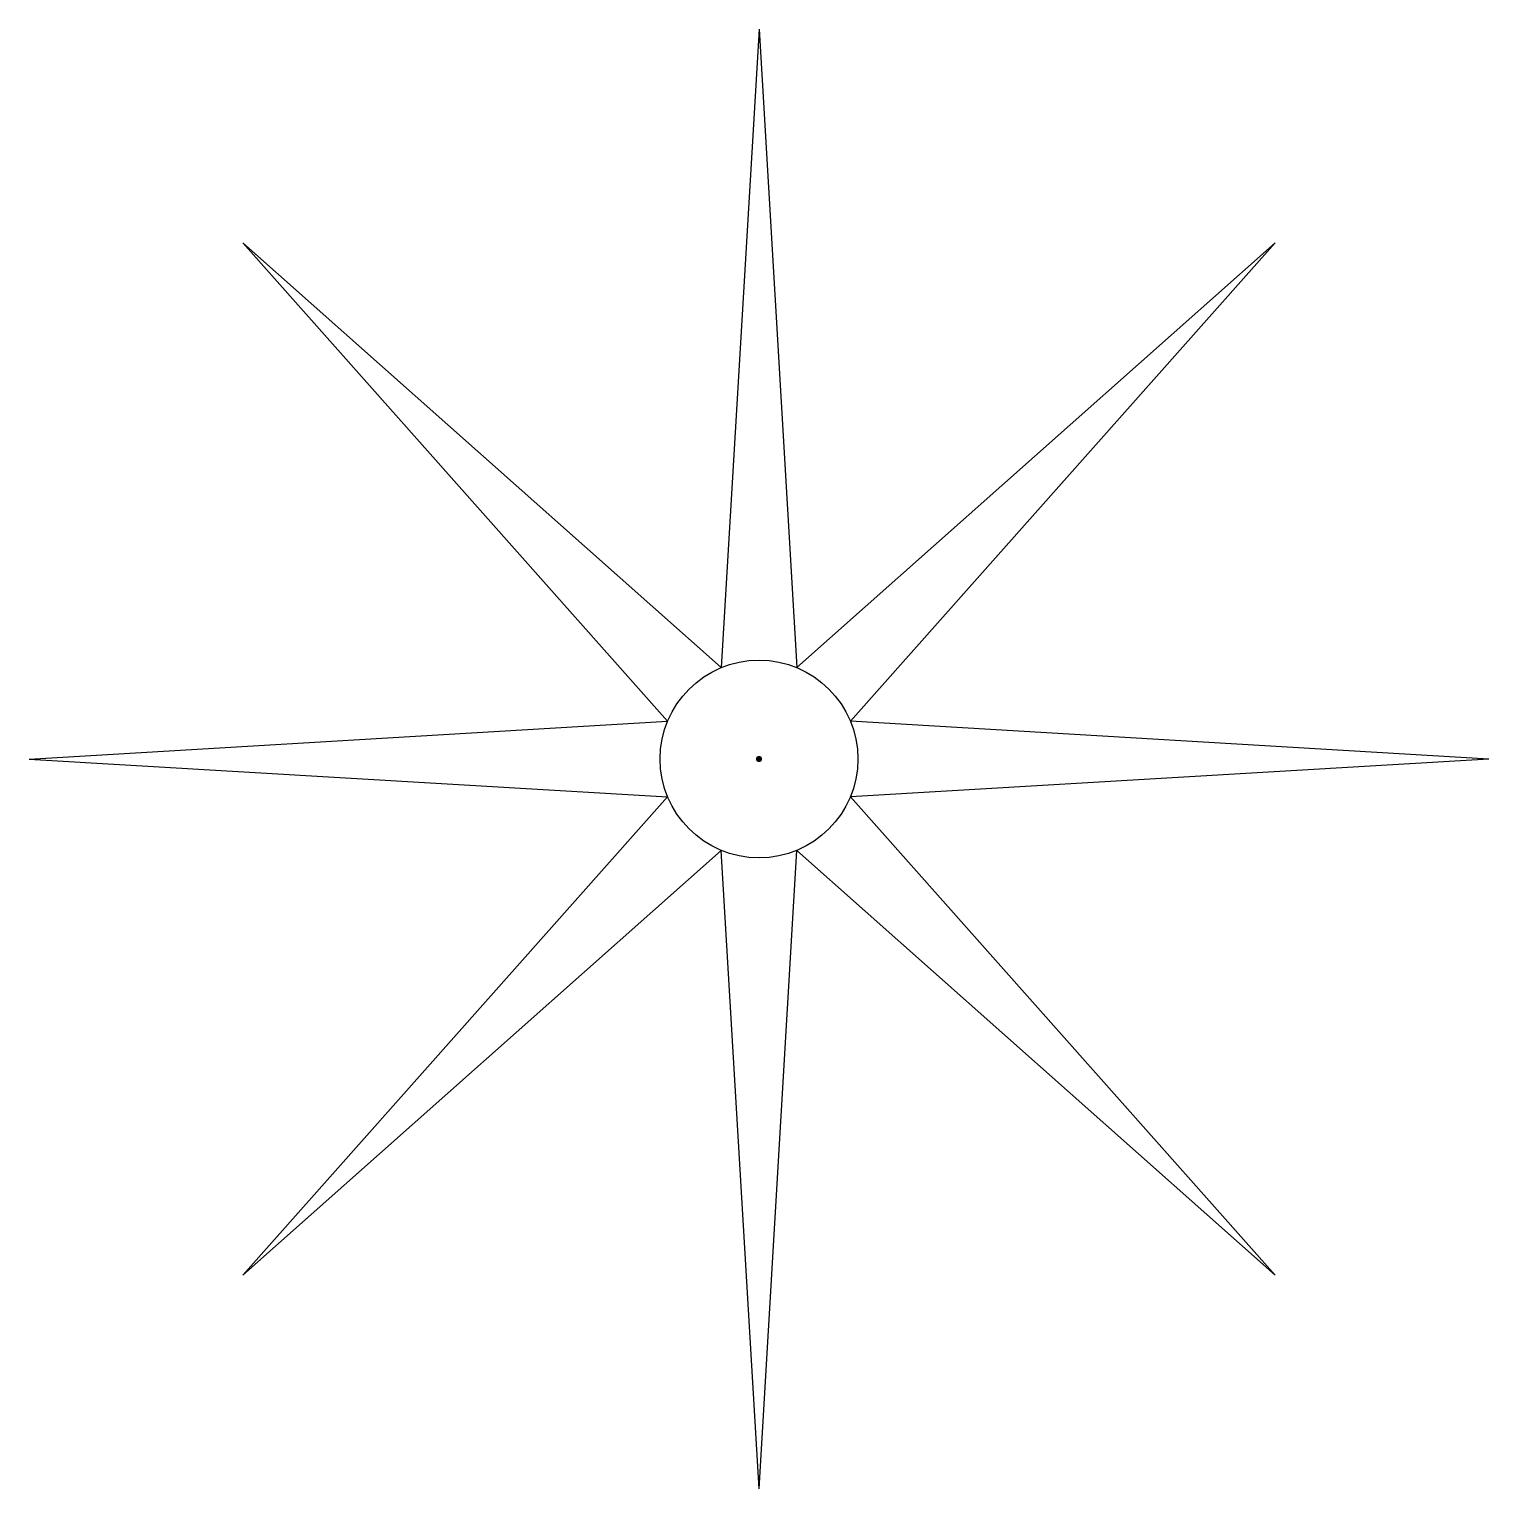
# Model space of a CAD drawing. Extents: x -1 to 1, y -1 to 1.
import ezdxf

# ---------------------------------------------------------------- set-up
doc = ezdxf.new("R2010")
doc.units = 0
doc.header["$LTSCALE"] = 0.01
doc.header["$MEASUREMENT"] = 0
doc.layers.get('0').update_dxf_attribs({"lineweight": 20})

msp = doc.modelspace()

# ---------------------------------------------------------------- linework, layer by layer
at = {"color": 0, "linetype": 'ByBlock', "lineweight": -2}
for p, q in [((0, 0.9983), (-0.0518, 0.125)), ((0, 0.9983), (0.0518, 0.125)), ((-0.7059, 0.7059), (-0.125, 0.0518)), ((-0.7059, 0.7059), (-0.0518, 0.125)), ((0.7059, 0.7059), (0.0518, 0.125)), ((0.7059, 0.7059), (0.125, 0.0518)), ((-0.9983, 0), (-0.125, 0.0518)), ((0.9983, 0), (0.125, 0.0518)), ((-0.9983, 0), (-0.125, -0.0518)), ((0.9983, 0), (0.125, -0.0518)), ((-0.7059, -0.7059), (-0.125, -0.0518)), ((0.7059, -0.7059), (0.125, -0.0518)), ((-0.7059, -0.7059), (-0.0518, -0.125)), ((0, -0.9983), (-0.0518, -0.125)), ((0, -0.9983), (0.0518, -0.125)), ((0.7059, -0.7059), (0.0518, -0.125))]:
    msp.add_line(p, q, dxfattribs=at)
at = {"color": 0, "linetype": 'ByBlock', "lineweight": -2, "const_width": 0.0042}
msp.add_lwpolyline([(-0.0021, 0, 1), (0.0021, 0, 1)], format="xyb", close=True, dxfattribs=at)
at = {"color": 0, "linetype": 'ByBlock', "lineweight": -2}
msp.add_circle((0, 0), 0.1353, dxfattribs=at)

doc.saveas('drawing.dxf')
